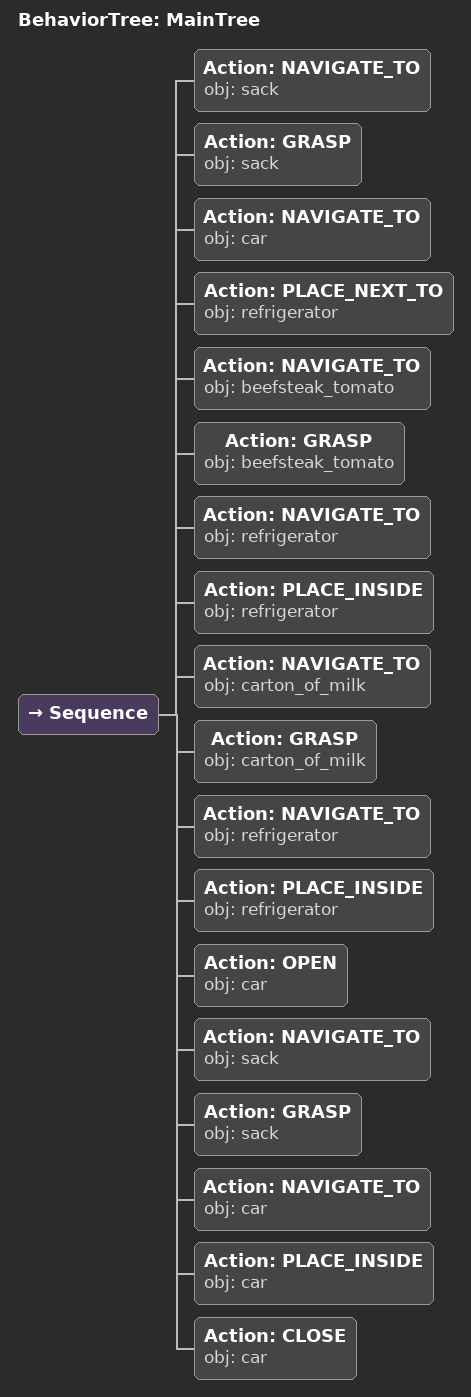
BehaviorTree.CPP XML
<root main_tree_to_execute="MainTree">
  <BehaviorTree ID="MainTree">
    <Sequence>
      <!-- Navigate to sack -->
      <Action ID="NAVIGATE_TO" obj="sack" />
      <!-- Grasp sack -->
      <Action ID="GRASP" obj="sack" />
      <!-- Navigate to car -->
      <Action ID="NAVIGATE_TO" obj="car" />
      <!-- Place next to refrigerator -->
      <Action ID="PLACE_NEXT_TO" obj="refrigerator" />
      <!-- Navigate to beefsteak_tomato -->
      <Action ID="NAVIGATE_TO" obj="beefsteak_tomato" />
      <!-- Grasp beefsteak_tomato -->
      <Action ID="GRASP" obj="beefsteak_tomato" />
      <!-- Navigate to refrigerator -->
      <Action ID="NAVIGATE_TO" obj="refrigerator" />
      <!-- Place inside refrigerator -->
      <Action ID="PLACE_INSIDE" obj="refrigerator" />
      <!-- Navigate to carton_of_milk -->
      <Action ID="NAVIGATE_TO" obj="carton_of_milk" />
      <!-- Grasp carton_of_milk -->
      <Action ID="GRASP" obj="carton_of_milk" />
      <!-- Navigate to refrigerator -->
      <Action ID="NAVIGATE_TO" obj="refrigerator" />
      <!-- Place inside refrigerator -->
      <Action ID="PLACE_INSIDE" obj="refrigerator" />
      <!-- Open car -->
      <Action ID="OPEN" obj="car" />
      <!-- Navigate to sack -->
      <Action ID="NAVIGATE_TO" obj="sack" />
      <!-- Grasp sack -->
      <Action ID="GRASP" obj="sack" />
      <!-- Navigate to car -->
      <Action ID="NAVIGATE_TO" obj="car" />
      <!-- Place inside car -->
      <Action ID="PLACE_INSIDE" obj="car" />
      <!-- Close car -->
      <Action ID="CLOSE" obj="car" />
    </Sequence>
  </BehaviorTree>
</root>
